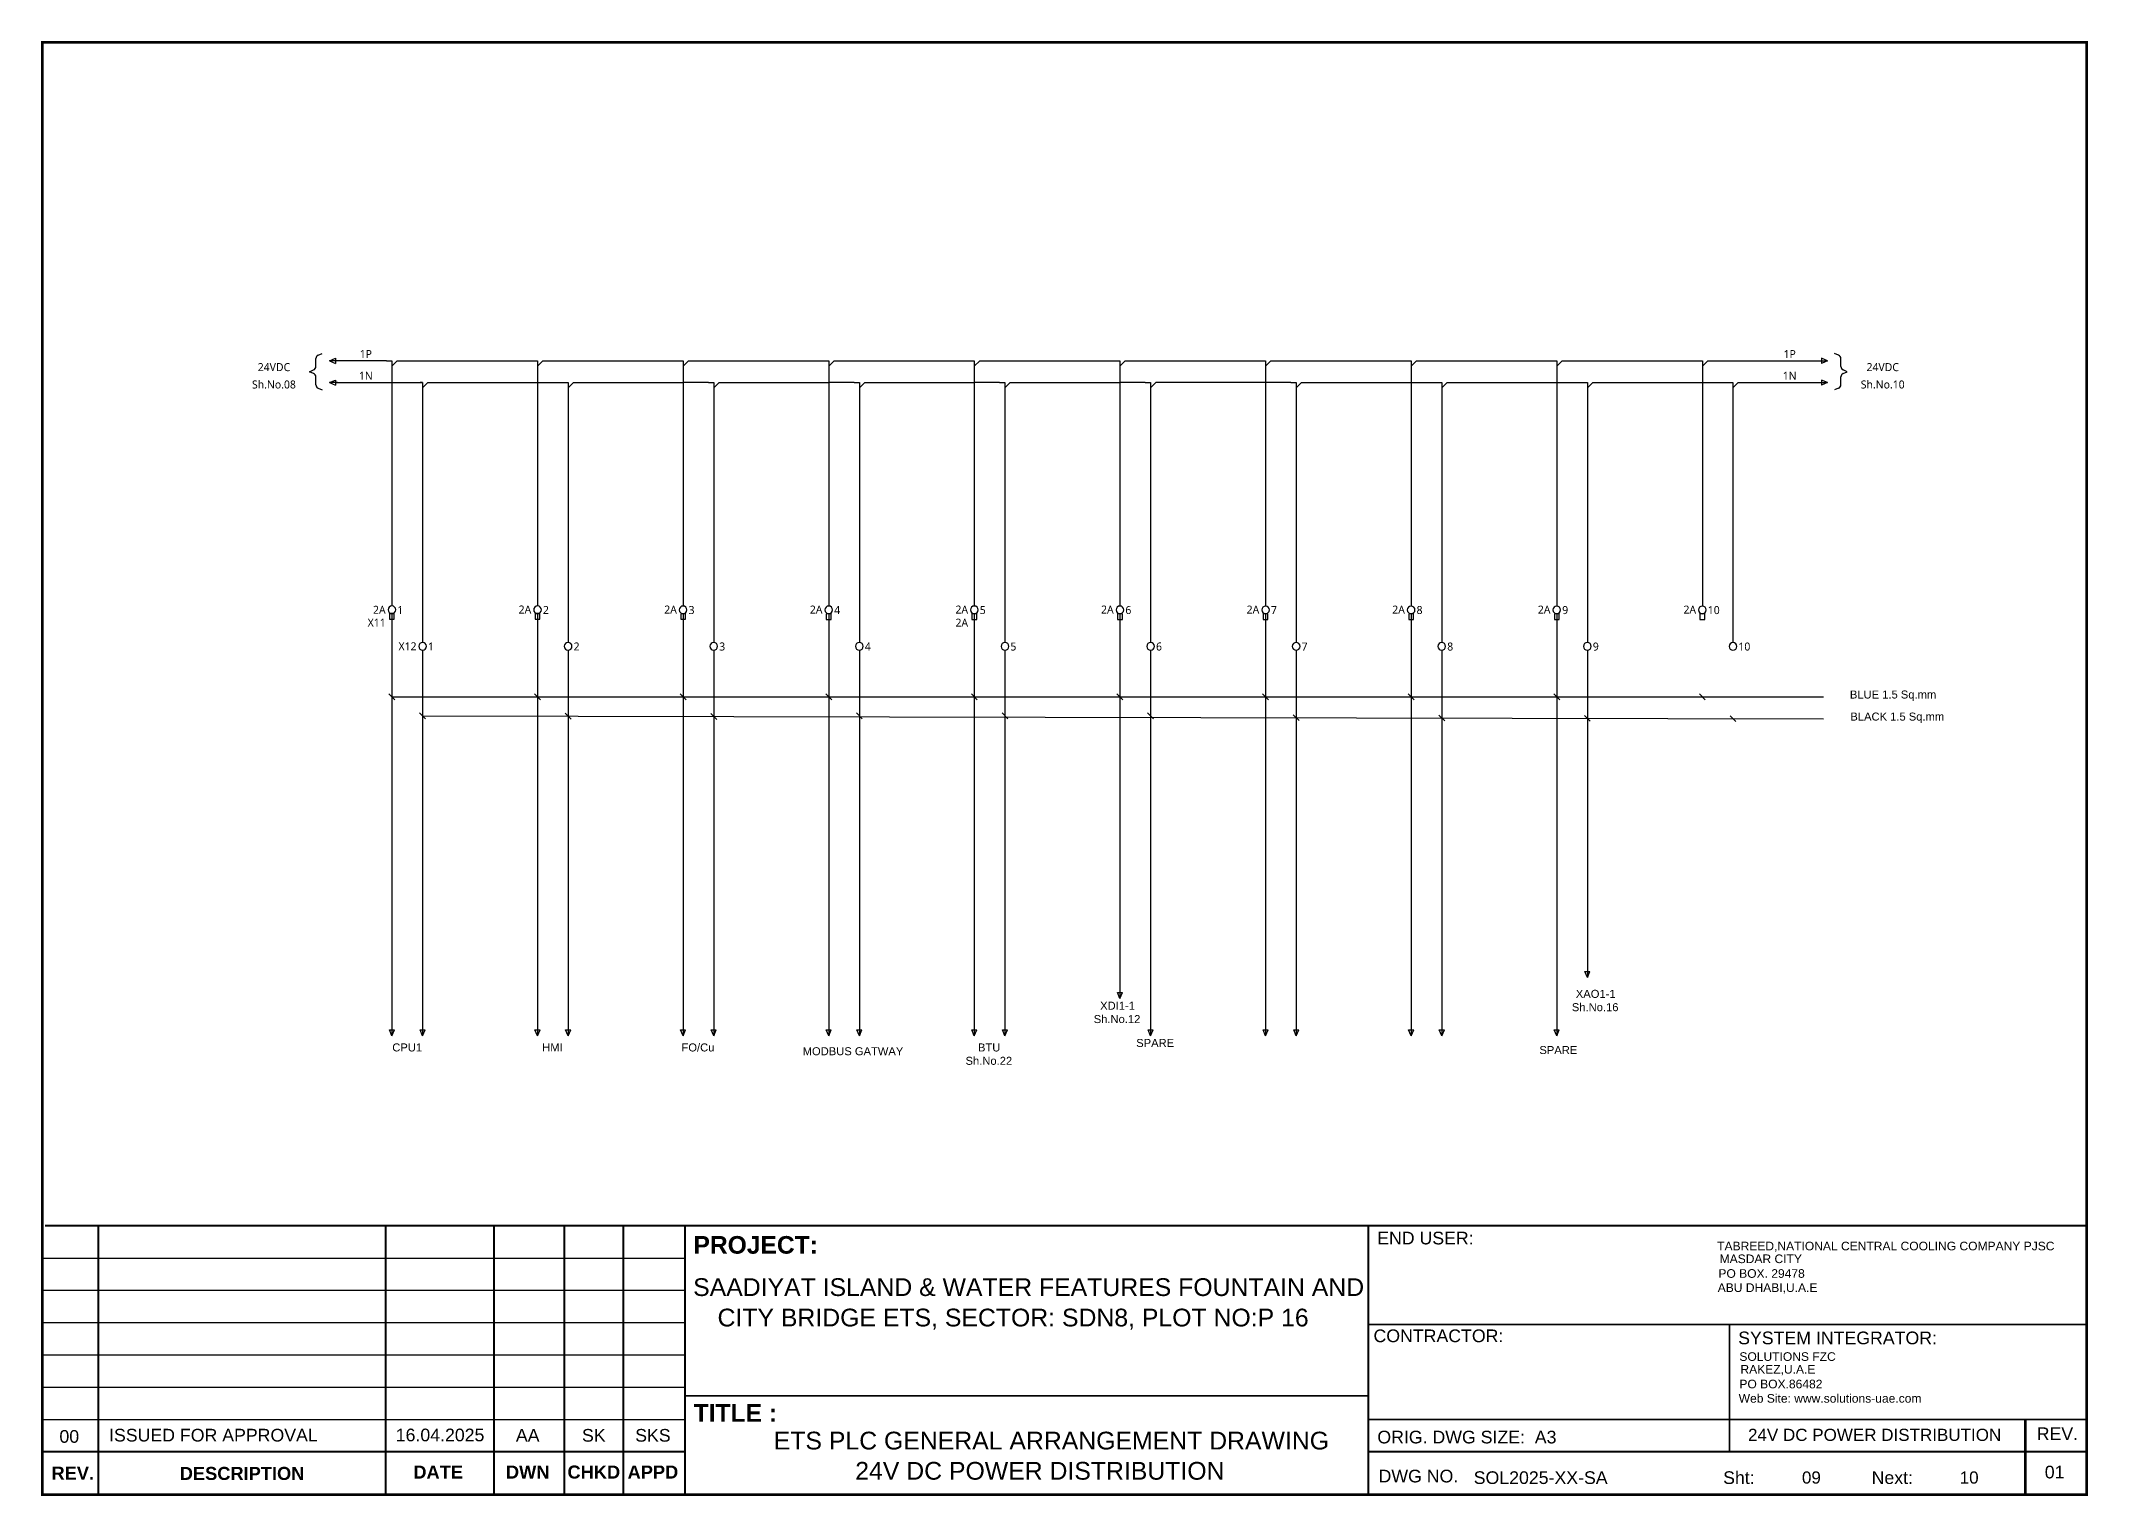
# Model space of a CAD drawing. Header units: inches. Extents: x 100535554 to 201081702, y 63708552 to 127420865.
# Drawn here: x 100535554 to 100536724, y 63708552 to 63709384 of the extents above; entities that cross this region are included whole.
import ezdxf
from ezdxf.enums import TextEntityAlignment as Align

# ---------------------------------------------------------------- set-up
doc = ezdxf.new("R2010")
doc.units = ezdxf.units.IN
doc.header["$MEASUREMENT"] = 0
doc.linetypes.add('CENTER', pattern=[50.8, 31.75, -6.35, 6.35, -6.35])
doc.linetypes.add('EPLANLINE7', pattern=[0])
doc.layers.add('BORDER', color=7, linetype='Continuous')
doc.layers.add('SYMBOL', color=4, linetype='Continuous')
doc.styles.add('A', font='arial.ttf')
doc.styles.add('ABB', font='arialbd.ttf')
doc.styles.add('MtXpl_Segoe_UI', font='segoeui.ttf')
doc.styles.get("Standard").update_dxf_attribs({"font": 'arial.ttf'})

# ---------------------------------------------------------------- blocks, each defined once
blk = doc.blocks.new('Title Frame_Al Bayt')
at = {"layer": 'BORDER'}
for p, q in [((897.4, -274.9), (1264.8, -274.9)), ((897.4, -293.3), (1264.8, -293.3)), ((897.4, -311.8), (1264.8, -311.8)), ((897.4, -330.3), (1264.8, -330.3)), ((897.4, -348.7), (1264.8, -348.7)), ((897.4, -367.2), (1264.8, -367.2))]:
    blk.add_line(p, q, dxfattribs=at)
at = {"layer": 'BORDER', "const_width": 1.54}
blk.add_lwpolyline([(897.4, 420.3), (897.4, -410.2), (2066.3, -410.2), (2066.3, 420.3)], close=True, dxfattribs=at)
at = {"layer": 'BORDER'}
for points, const_width in [([(899, -256.4), (2066.3, -256.4)], 1.08), ([(929.4, -410.2), (929.4, -256.4)], 1.08), ([(1093.7, -410.2), (1093.7, -256.4)], 1.08), ([(1093.7, -391.8), (1093.7, -256.4)], 1.08), ([(1155.6, -410.2), (1155.6, -256.4)], 1.08), ([(1195.8, -410.2), (1195.8, -256.4)], 1.08), ([(1195.8, -391.8), (1195.8, -256.4)], 1.08), ([(1229.6, -410.2), (1229.6, -256.4)], 1.08), ([(1229.6, -391.8), (1229.6, -256.4)], 1.08), ([(1264.8, -256.4), (1264.8, -410.2)], 1.08), ([(1655.6, -410.2), (1655.6, -256.4)], 1.08), ([(1655.6, -312.9), (2066.3, -312.9)], 0.923), ([(1862.1, -385.6), (1862.1, -312.9)], 0.923), ([(1655.6, -353.7), (1265.2, -353.7)], 1.08), ([(2066.3, -367.2), (1655.6, -367.2)], 1.08), ([(2031.2, -410.2), (2031.2, -367.2)], 1.54), ([(897.4, -385.6), (1264.8, -385.6)], 1.08), ([(2066.3, -385.6), (1655.6, -385.6)], 1.08)]:
    blk.add_lwpolyline(points, dxfattribs=dict(at, const_width=const_width))
for s, height, style, p in [('PROJECT:', 10.07, 'ABB', (1269.7, -272.4)), ('END USER:', 7.25, 'A', (1660.6, -267.1)), ('TABREED,NATIONAL CENTRAL COOLING COMPANY PJSC', 4.93, 'A', (1855, -270.5)), ('MASDAR CITY', 4.93, 'A', (1856.4, -277.8)), ('SAADIYAT ISLAND & WATER FEATURES FOUNTAIN AND', 10.15, 'A', (1269.5, -296.6)), ('ABU DHABI,U.A.E', 4.93, 'A', (1855.3, -294.3)), ('PO BOX. 29478', 4.93, 'A', (1855.7, -286.2)), (' CITY BRIDGE ETS, SECTOR: SDN8, PLOT NO:P 16', 10.15, 'A', (1279.5, -314)), ('CONTRACTOR:', 7.25, 'A', (1658.5, -323)), ('SYSTEM INTEGRATOR:', 7.25, 'A', (1867, -324.2)), ('SOLUTIONS FZC', 4.93, 'A', (1867.7, -333.7)), ('RAKEZ,U.A.E', 4.93, 'A', (1868.3, -341)), ('PO BOX.86482', 4.93, 'A', (1867.7, -349.4)), ('TITLE :', 10.07, 'ABB', (1269.8, -368.5)), ('Web Site: www.solutions-uae.com ', 4.93, 'A', (1867.3, -357.6)), ('ORIG. DWG SIZE:  A3', 7.25, 'A', (1660.7, -380.9)), ('REV.', 7.25, 'A', (2037.7, -379)), ('DWG NO.', 7.25, 'A', (1661.4, -403.2)), ('SOL2025-XX-SA', 7.25, 'A', (1715.8, -404.1)), ('Sht:', 7.25, 'A', (1858.4, -404.1)), ('Next:', 7.25, 'A', (1943.3, -404.1)), ('01', 7.25, 'A', (2042.3, -400.9))]:
    blk.add_text(s, height=height, dxfattribs=dict(at, style=style)).set_placement(p)
for s, height, style, p in [('00', 7.25, 'A', (912.8, -376.9)), ('REV.', 7.46, 'ABB', (914.8, -397.9))]:
    blk.add_text(s, height=height, dxfattribs=dict(at, style=style)).set_placement(p, align=Align.MIDDLE)
for s, height, style, p in [('ISSUED FOR APPROVAL', 7.25, 'A', (995.2, -379.8)), ('16.04.2025', 7.25, 'A', (1124.8, -379.7)), ('AA', 7.25, 'A', (1174.9, -379.9)), ('SK', 7.25, 'A', (1212.7, -379.9)), ('SKS', 7.25, 'A', (1246.5, -379.9)), ('DESCRIPTION', 7.463, 'ABB', (1011.6, -401.8)), ('DATE', 7.46, 'ABB', (1123.7, -401)), ('DWN', 7.46, 'ABB', (1174.9, -401)), ('CHKD', 7.46, 'ABB', (1212.7, -401)), ('APPD', 7.46, 'ABB', (1246.5, -401))]:
    blk.add_text(s, height=height, dxfattribs=dict(at, style=style)).set_placement(p, align=Align.CENTER)
blk = doc.blocks.new('ARROW')
at = {"layer": 'SYMBOL', "color": 0, "linetype": 'EPLANLINE7'}
for p, q in [((0, -11.2), (-6.9, 5.1)), ((-6.9, 5.1), (6.9, 5.1)), ((0, 11.2), (0, -11.2)), ((0, -11.2), (6.9, 5.1))]:
    blk.add_line(p, q, dxfattribs=at)
blk = doc.blocks.new('LOOP-TOP-1')
at = {"layer": 'SYMBOL'}
for p, q in [((0, 0), (2, 0)), ((2, 0), (2, -2)), ((2, -2), (4, 0))]:
    blk.add_line(p, q, dxfattribs=at)
blk = doc.blocks.new('FEED THRUE TB')
at = {"color": 0}
blk.add_line((0, -50.7), (0, -11.9), dxfattribs=at)
blk.add_circle((0, 0), 11.9, dxfattribs=at)

msp = doc.modelspace()

# ---------------------------------------------------------------- linework, layer by layer
at = {"color": 0}
for p, q in [((100535712.078, 63709204.302), (100535714.407, 63709205.294)), ((100536581.409, 63709204.302), (100536579.079, 63709205.294)), ((100535707.165, 63709194.844), (100535709.495, 63709195.836)), ((100535709.495, 63709193.852), (100535707.165, 63709194.844)), ((100535710.786, 63709197.79), (100535710.786, 63709202.348)), ((100536582.7, 63709197.79), (100536582.7, 63709202.348)), ((100536586.321, 63709194.844), (100536583.992, 63709195.836)), ((100536583.992, 63709193.852), (100536586.321, 63709194.844)), ((100535710.786, 63709187.34), (100535710.786, 63709191.898)), ((100535712.078, 63709185.386), (100535714.407, 63709184.394)), ((100536581.409, 63709185.386), (100536579.079, 63709184.394)), ((100536582.7, 63709187.34), (100536582.7, 63709191.898))]:
    msp.add_line(p, q, dxfattribs=at)
for p, q in [((100535751.195, 63709201.064), (100535723.218, 63709201.06)), ((100536340.046, 63709201.06), (100536417.187, 63709201.06)), ((100535935.206, 63709188.626), (100535920.747, 63709188.631)), ((100536018.455, 63709188.617), (100536003.996, 63709188.617)), ((100536101.704, 63709188.617), (100536087.245, 63709188.617)), ((100536184.953, 63709188.612), (100536170.494, 63709188.617)), ((100536268.202, 63709188.607), (100536191.061, 63709188.612)), ((100536336.992, 63709188.607), (100536354.505, 63709188.607)), ((100536357.559, 63709188.607), (100536434.7, 63709188.598)), ((100536440.808, 63709188.598), (100536517.95, 63709188.628))]:
    msp.add_line(p, q)
at = {"color": 7}
for p, q in [((100535754.249, 63709198.01), (100535754.249, 63709060.883)), ((100535757.303, 63709201.064), (100535834.449, 63709201.064)), ((100535837.498, 63709198.006), (100535837.498, 63709060.878)), ((100535840.552, 63709201.06), (100535920.747, 63709201.06)), ((100535920.747, 63709198.001), (100535920.747, 63709060.873)), ((100535923.801, 63709201.055), (100536003.996, 63709201.055)), ((100536003.996, 63709197.996), (100536003.996, 63709060.869)), ((100536007.05, 63709201.05), (100536087.245, 63709201.05)), ((100536087.245, 63709197.992), (100536087.245, 63709060.864)), ((100536090.299, 63709201.045), (100536170.494, 63709201.045)), ((100536170.494, 63709197.987), (100536170.494, 63709060.859)), ((100536173.562, 63709201.06), (100536253.743, 63709201.06)), ((100536253.743, 63709197.982), (100536253.743, 63709060.854)), ((100536256.797, 63709201.036), (100536336.992, 63709201.036)), ((100536336.992, 63709197.977), (100536336.992, 63709060.85)), ((100536420.241, 63709197.973), (100536420.241, 63709060.845)), ((100536423.295, 63709201.06), (100536503.501, 63709201.06)), ((100536503.49, 63709197.968), (100536503.49, 63709060.84)), ((100536506.555, 63709201.06), (100536571.538, 63709201.059)), ((100535721.948, 63709188.628), (100535771.762, 63709188.629)), ((100535771.762, 63709185.582), (100535771.762, 63709040.022)), ((100535774.816, 63709188.629), (100535851.962, 63709188.629)), ((100535855.011, 63709185.577), (100535855.011, 63709040.017)), ((100535858.065, 63709188.631), (100535920.747, 63709188.631)), ((100535938.26, 63709185.572), (100535938.26, 63709040.012)), ((100535941.314, 63709188.626), (100536003.996, 63709188.626)), ((100536021.509, 63709185.568), (100536021.509, 63709040.008)), ((100536024.563, 63709188.622), (100536087.245, 63709188.621)), ((100536104.758, 63709185.563), (100536104.758, 63709040.003)), ((100536107.812, 63709188.617), (100536170.494, 63709188.617)), ((100536188.007, 63709185.558), (100536188.007, 63709039.998)), ((100536271.256, 63709185.553), (100536271.256, 63709039.993)), ((100536274.31, 63709188.607), (100536336.992, 63709188.607)), ((100536354.505, 63709185.549), (100536354.505, 63709039.989)), ((100536435.814, 63709188.597), (100536437.754, 63709188.595)), ((100536435.814, 63709188.597), (100536437.754, 63709188.595)), ((100536437.754, 63709185.544), (100536437.754, 63709039.984)), ((100536521.003, 63709185.539), (100536521.003, 63709039.979)), ((100536524.057, 63709188.628), (100536570.269, 63709188.628)), ((100535754.249, 63709056.501), (100535754.249, 63708819.758)), ((100535837.498, 63709056.496), (100535837.498, 63708819.753)), ((100535920.747, 63709056.492), (100535920.747, 63708819.748)), ((100536003.996, 63709056.487), (100536003.996, 63708819.744)), ((100536087.245, 63709056.482), (100536087.245, 63708819.739)), ((100536170.494, 63709056.477), (100536170.494, 63708841.12)), ((100536253.769, 63709056.473), (100536253.769, 63708819.73)), ((100536337.018, 63709056.468), (100536337.018, 63708819.725)), ((100536420.265, 63709056.463), (100536420.265, 63708818.446)), ((100535771.762, 63709035.64), (100535771.762, 63708819.758)), ((100535855.011, 63709035.636), (100535855.011, 63708819.753)), ((100535938.26, 63709035.631), (100535938.26, 63708819.748)), ((100536021.509, 63709035.626), (100536021.509, 63708819.744)), ((100536104.758, 63709035.621), (100536104.758, 63708819.739)), ((100536188.007, 63709035.617), (100536188.007, 63708819.734)), ((100536271.282, 63709035.612), (100536271.282, 63708819.73)), ((100536354.531, 63709035.607), (100536354.531, 63708819.725)), ((100536437.778, 63709035.603), (100536437.778, 63708848.425)), ((100535754.25, 63709008.974), (100536572.823, 63709008.974)), ((100535771.762, 63708998.126), (100536572.823, 63708996.355))]:
    msp.add_line(p, q, dxfattribs=at)
at = {"color": 7, "linetype": 'CENTER', "ltscale": 0.325}
msp.add_line((100535771.762, 63709188.629), (100535770.382, 63709188.629), dxfattribs=at)
at = {"color": 7, "linetype": 'CENTER', "ltscale": 10}
msp.add_line((100535771.141, 63709188.629), (100535771.762, 63709188.629), dxfattribs=at)
at = {"color": 7, "lineweight": 13}
for p, q in [((100535755.94, 63709007.284), (100535752.557, 63709010.667)), ((100535839.189, 63709007.279), (100535835.806, 63709010.662)), ((100535922.438, 63709007.275), (100535919.055, 63709010.657)), ((100536005.687, 63709007.27), (100536002.305, 63709010.653)), ((100536088.936, 63709007.265), (100536085.554, 63709010.648)), ((100536172.185, 63709007.26), (100536168.803, 63709010.643)), ((100536255.434, 63709007.256), (100536252.052, 63709010.638)), ((100536338.684, 63709007.251), (100536335.301, 63709010.634)), ((100536421.933, 63709007.246), (100536418.55, 63709010.629)), ((100536505.182, 63709007.242), (100536501.799, 63709010.624)), ((100535773.454, 63708996.447), (100535770.071, 63708999.829)), ((100535856.702, 63708996.25), (100535853.32, 63708999.633)), ((100535939.951, 63708996.066), (100535936.569, 63708999.449)), ((100536023.201, 63708996.432), (100536019.818, 63708999.815)), ((100536106.45, 63708996.428), (100536103.068, 63708999.81)), ((100536189.699, 63708996.423), (100536186.317, 63708999.806)), ((100536272.946, 63708995.331), (100536269.563, 63708998.713)), ((100536356.195, 63708995.147), (100536352.812, 63708998.529)), ((100536439.443, 63708994.963), (100536436.061, 63708998.345)), ((100536522.692, 63708994.779), (100536519.309, 63708998.161))]:
    msp.add_line(p, q, dxfattribs=at)
for points in [[(100535752.873, 63709053.264), (100535755.624, 63709053.264), (100535755.624, 63709056.501), (100535752.873, 63709056.501)], [(100535836.123, 63709053.26), (100535838.873, 63709053.26), (100535838.873, 63709056.496), (100535836.123, 63709056.496)], [(100535919.372, 63709053.255), (100535922.122, 63709053.255), (100535922.122, 63709056.492), (100535919.372, 63709056.492)], [(100536002.621, 63709053.25), (100536005.371, 63709053.25), (100536005.371, 63709056.487), (100536002.621, 63709056.487)], [(100536085.87, 63709053.245), (100536088.62, 63709053.245), (100536088.62, 63709056.482), (100536085.87, 63709056.482)], [(100536169.119, 63709053.241), (100536171.869, 63709053.241), (100536171.869, 63709056.477), (100536169.119, 63709056.477)], [(100536252.368, 63709053.236), (100536255.118, 63709053.236), (100536255.118, 63709056.473), (100536252.368, 63709056.473)], [(100536335.617, 63709053.231), (100536338.367, 63709053.231), (100536338.367, 63709056.468), (100536335.617, 63709056.468)], [(100536418.866, 63709053.226), (100536421.616, 63709053.226), (100536421.616, 63709056.463), (100536418.866, 63709056.463)], [(100536502.115, 63709053.222), (100536504.866, 63709053.222), (100536504.866, 63709056.459), (100536502.115, 63709056.459)]]:
    msp.add_lwpolyline(points, close=True)
at = {"color": 0}
for centre, start, end in [((100535712.91, 63709202.348), 113.070413, 180), ((100536580.576, 63709202.348), 0, 66.929587), ((100535708.663, 63709197.79), 293.070413, 0), ((100535708.663, 63709191.898), 0, 66.929587), ((100536584.824, 63709197.79), 180, 246.929587), ((100536584.824, 63709191.898), 113.070413, 180), ((100535712.91, 63709187.34), 180, 246.929587), ((100536580.576, 63709187.34), 293.070413, 0)]:
    msp.add_arc(centre, 2.124, start, end, dxfattribs=at)

# ---------------------------------------------------------------- block references
at = {"yscale": 0.2104324012768687, "zscale": 0.2104324012768687}
for p, xscale, rotation in [((100535720.87, 63709201.06), 0.2104324012768687, 270), ((100536572.617, 63709201.06), -0.2104324012768687, 90), ((100535720.87, 63709188.628), 0.2104324012768687, 270), ((100536572.617, 63709188.628), -0.2104324012768687, 90)]:
    msp.add_blockref('ARROW', p, dxfattribs=dict(at, xscale=xscale, rotation=rotation))
at = {"color": 7, "xscale": 1.526969785154595, "yscale": 1.526969785154595, "zscale": 1.526969785154595}
for p in [(100535751.195, 63709201.064), (100535834.444, 63709201.06), (100535917.693, 63709201.06), (100536000.942, 63709201.06), (100536084.191, 63709201.06), (100536167.454, 63709201.06), (100536250.689, 63709201.06), (100536333.938, 63709201.06), (100536417.187, 63709201.06), (100536500.447, 63709201.06), (100535768.708, 63709188.629), (100535851.957, 63709188.631), (100535935.206, 63709188.626), (100536018.455, 63709188.622), (100536101.704, 63709188.617), (100536184.953, 63709188.612), (100536268.202, 63709188.607), (100536351.451, 63709188.607), (100536434.7, 63709188.598), (100536517.95, 63709188.628)]:
    msp.add_blockref('LOOP-TOP-1', p, dxfattribs=at)
at = {"color": 7, "xscale": -0.1843536286949976, "yscale": 0.1843536286949976, "zscale": 0.1843536286949976, "rotation": 180}
for p in [(100535754.249, 63709058.692), (100535837.498, 63709058.687), (100535920.747, 63709058.682), (100536003.996, 63709058.678), (100536087.245, 63709058.673), (100536170.494, 63709058.668), (100536253.743, 63709058.664), (100536336.992, 63709058.659), (100536420.241, 63709058.654), (100536503.49, 63709058.649), (100535771.762, 63709037.831), (100535855.011, 63709037.826), (100535938.26, 63709037.822), (100536021.509, 63709037.817), (100536104.758, 63709037.812), (100536188.007, 63709037.807), (100536271.256, 63709037.803), (100536354.505, 63709037.798), (100536437.754, 63709037.793), (100536521.003, 63709037.788)]:
    msp.add_blockref('FEED THRUE TB', p, dxfattribs=at)
at = {"xscale": 0.2104324012768687, "yscale": 0.2104324012768687, "zscale": 0.2104324012768687}
for p in [(100536437.778, 63708850.773), (100536170.494, 63708838.772), (100535754.249, 63708817.407), (100535771.762, 63708817.405), (100535837.498, 63708817.402), (100535855.011, 63708817.4), (100535920.747, 63708817.398), (100535938.26, 63708817.396), (100536003.996, 63708817.393), (100536021.509, 63708817.391), (100536087.245, 63708817.388), (100536104.758, 63708817.386), (100536188.007, 63708817.386), (100536253.769, 63708817.379), (100536271.282, 63708817.377), (100536337.018, 63708817.374), (100536354.531, 63708817.372), (100536420.265, 63708817.367)]:
    msp.add_blockref('ARROW', p, dxfattribs=at)
at = {"layer": 'BORDER'}
msp.add_blockref('Title Frame_Al Bayt', (100534656.976, 63708962.922), dxfattribs=at)

# ---------------------------------------------------------------- texts
at = {"color": 7, "style": 'MtXpl_Segoe_UI'}
for s, p in [('1P', (100535739.342, 63709204.95)), ('1P', (100536553.416, 63709204.95)), ('24VDC', (100535686.795, 63709197.471)), ('1N', (100535739.342, 63709192.518)), ('1N', (100536553.416, 63709192.518)), ('24VDC', (100536606.616, 63709197.471)), ('Sh.No.08', (100535686.795, 63709187.551)), ('Sh.No.10', (100536606.616, 63709187.551))]:
    msp.add_text(s, height=4.5756, dxfattribs=at).set_placement(p, align=Align.MIDDLE_CENTER)
for s, p in [('X11', (100535750.672, 63709051.343)), ('2A', (100535750.672, 63709058.692)), ('2A', (100535833.921, 63709058.853)), ('2A', (100535917.17, 63709058.848)), ('2A', (100536000.419, 63709058.844)), ('2A', (100536083.668, 63709058.839)), ('2A', (100536083.668, 63709051.324)), ('2A', (100536166.917, 63709058.834)), ('2A', (100536250.166, 63709058.829)), ('2A', (100536333.415, 63709058.825)), ('2A', (100536416.664, 63709058.82)), ('2A', (100536499.913, 63709058.815)), ('X12', (100535768.331, 63709037.831))]:
    msp.add_text(s, height=4.5756, dxfattribs=at).set_placement(p, align=Align.MIDDLE_RIGHT)
for s, height, p in [('1', 4.576, (100535757.361, 63709058.59)), ('2', 4.576, (100535840.61, 63709058.585)), ('3', 4.576, (100535923.859, 63709058.58)), ('4', 4.576, (100536007.108, 63709058.576)), ('5', 4.576, (100536090.358, 63709058.571)), ('6', 4.576, (100536173.607, 63709058.566)), ('7', 4.576, (100536256.856, 63709058.561)), ('8', 4.576, (100536340.105, 63709058.557)), ('9', 4.576, (100536423.354, 63709058.552)), ('10', 4.5756, (100536506.603, 63709058.547)), ('1', 4.576, (100535774.874, 63709037.729)), ('2', 4.576, (100535858.123, 63709037.724)), ('3', 4.576, (100535941.373, 63709037.719)), ('4', 4.576, (100536024.622, 63709037.715)), ('5', 4.576, (100536107.871, 63709037.71)), ('6', 4.576, (100536191.12, 63709037.705)), ('7', 4.576, (100536274.369, 63709037.701)), ('8', 4.576, (100536357.618, 63709037.696)), ('9', 4.576, (100536440.867, 63709037.691)), ('10', 4.5756, (100536524.116, 63709037.686))]:
    msp.add_text(s, height=height, dxfattribs=at).set_placement(p, align=Align.MIDDLE_LEFT)
at = {"style": 'A'}
msp.add_text('24V DC POWER DISTRIBUTION', height=6.96131, dxfattribs=at).set_placement((100536529.591, 63708583.447))
for s, p in [('09', (100536565.844, 63708562.53)), ('10', (100536656.042, 63708562.53))]:
    msp.add_text(s, height=6.9613, dxfattribs=at).set_placement(p, align=Align.MIDDLE_CENTER)
at = {"char_height": 4.57565, "attachment_point": 1}
for s, insert, width in [('\\pi0.41082;BLUE 1.5 Sq.mm', (100536587.445, 63709012.553), 49.32163), ('\\pi2.975;BLACK 1.5 Sq.mm ', (100536585.156, 63708999.935), 58.71343), ('\\pi14.355;XAO1-1\\P\\pi12.088;Sh.No.16', (100536416.804, 63708841.384), 50.24622), ('\\pi10.537;XDI1-1\\P\\pi6.8694;Sh.No.12', (100536148.642, 63708834.595), 39.76622), ('\\pi4.0121;CPU1', (100535750.449, 63708810.746), 23.58319), ('\\pi6.4762;HMI', (100535833.699, 63708810.742), 23.58319), ('\\pi2.8713;FO/Cu', (100535916.948, 63708810.737), 23.58319), ('\\pi1.7144;MODBUS GATWAY', (100535987.392, 63708808.562), 60.43709), ('\\pi5.891;BTU\\P\\pi-1.2222;Sh.No.22', (100536083.446, 63708810.727), 23.58319), ('\\pi1.2717;SPARE', (100536178.548, 63708813.31), 23.58319), ('\\pi1.2717;SPARE', (100536409.043, 63708809.259), 23.58319)]:
    msp.add_mtext(s, dxfattribs=dict(at, insert=insert, width=width))
at = {"layer": 'BORDER', "style": 'A'}
for s, p in [('ETS PLC GENERAL ARRANGEMENT DRAWING', (100535972.573, 63708578.562)), ('24V DC POWER DISTRIBUTION', (100536019.157, 63708561.285))]:
    msp.add_text(s, height=10.15, dxfattribs=at).set_placement(p)

doc.saveas('drawing.dxf')
